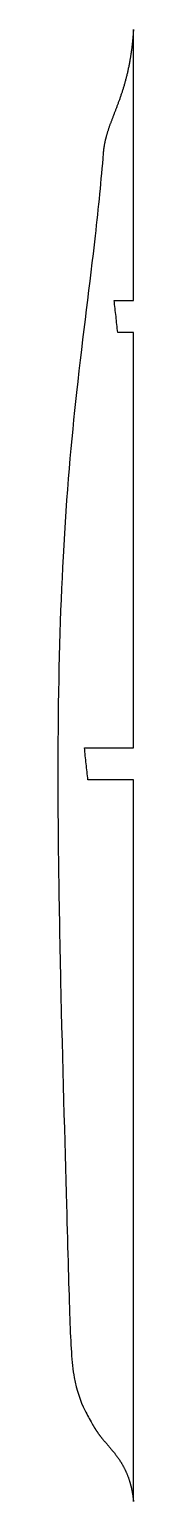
# Model space of a CAD drawing. Header units: millimetres. Extents: x -9 to -2, y -207 to -69.
import ezdxf

# ---------------------------------------------------------------- set-up
doc = ezdxf.new("R2010")
doc.units = ezdxf.units.MM
doc.layers.get('0').update_dxf_attribs({"linetype": 'CONTINUOUS'})

msp = doc.modelspace()

# ---------------------------------------------------------------- linework, layer by layer
for p, q in [((-1.5, -94.62), (-1.5, -69.15)), ((-4.35, -80.74), (-4.35, -80.78)), ((-3.31, -94.62), (-1.5, -94.62)), ((-1.5, -97.62), (-2.98, -97.62)), ((-1.5, -136.62), (-1.5, -97.62)), ((-6.11, -136.62), (-1.5, -136.62)), ((-1.5, -139.62), (-5.79, -139.62)), ((-1.5, -207.41), (-1.5, -139.62)), ((-5.41, -200.06), (-5.38, -200.12))]:
    msp.add_line(p, q)
for points, degree, knots in [([(-1.5, -69.15), (-1.52, -69.42), (-1.56, -69.97), (-1.64, -70.78), (-1.78, -71.84), (-2.03, -73.1), (-2.34, -74.32), (-2.72, -75.48), (-3.13, -76.59), (-3.56, -77.65), (-3.94, -78.69), (-4.17, -79.51), (-4.28, -80.13), (-4.33, -80.54), (-4.35, -80.74)], 5, [0, 0, 0, 0, 0, 0, 0.1, 0.2, 0.3, 0.4, 0.5, 0.6, 0.7, 0.8, 0.9, 0.9962399, 0.9962399, 0.9962399, 0.9962399, 0.9962399, 0.9962399]), ([(-4.35, -80.78), (-4.56, -83.3), (-4.81, -85.87), (-5.11, -88.52), (-5.61, -93), (-6.25, -97.68), (-6.86, -103.24), (-7.35, -107.68), (-7.81, -112.74), (-8.13, -118.69), (-8.4, -123.83), (-8.57, -129.67), (-8.61, -136.04), (-8.65, -143.17), (-8.53, -150.97), (-8.36, -158.49), (-8.19, -166.24), (-7.97, -173.63), (-7.8, -179.54), (-7.68, -183.98), (-7.59, -187.57), (-7.49, -190.25), (-7.41, -192.66), (-7.32, -194.34), (-7.08, -195.77), (-6.87, -196.94), (-6.5, -197.98), (-6.07, -198.84), (-5.85, -199.28), (-5.63, -199.67), (-5.41, -200.06)], 3, [0.0537262, 0.0537262, 0.0537262, 0.0537262, 0.1330299, 0.1330299, 0.1330299, 0.2670118, 0.2670118, 0.2670118, 0.3743937, 0.3743937, 0.3743937, 0.4672787, 0.4672787, 0.4672787, 0.5712075, 0.5712075, 0.5712075, 0.6784056, 0.6784056, 0.6784056, 0.7588042, 0.7588042, 0.7588042, 0.8310148, 0.8310148, 0.8310148, 0.8896987, 0.8896987, 0.8896987, 0.91971, 0.91971, 0.91971, 0.91971]), ([(-2.98, -97.62), (-3.04, -97.12), (-3.09, -96.62), (-3.2, -95.62), (-3.26, -95.12), (-3.31, -94.62)], 3, [0, 0, 0, 0, 0.1509209, 0.1509209, 0.3018176, 0.3018176, 0.3018176, 0.3018176]), ([(-5.79, -139.62), (-5.84, -139.12), (-5.9, -138.62), (-6.01, -137.62), (-6.06, -137.12), (-6.11, -136.62)], 3, [0, 0, 0, 0, 0.1508155, 0.1508155, 0.3015838, 0.3015838, 0.3015838, 0.3015838]), ([(-5.38, -200.12), (-5.31, -200.26), (-5.14, -200.54), (-4.87, -200.95), (-4.47, -201.47), (-3.93, -202.09), (-3.39, -202.72), (-2.88, -203.37), (-2.45, -204.07), (-2.09, -204.82), (-1.81, -205.62), (-1.65, -206.31), (-1.56, -206.85), (-1.52, -207.22), (-1.5, -207.41)], 5, [-0.992129, -0.992129, -0.992129, -0.992129, -0.992129, -0.992129, -0.9, -0.8, -0.7, -0.6, -0.5, -0.4, -0.3, -0.2, -0.1, 0, 0, 0, 0, 0, 0])]:
    msp.add_open_spline(points, degree=degree, knots=knots)

doc.saveas('drawing.dxf')
